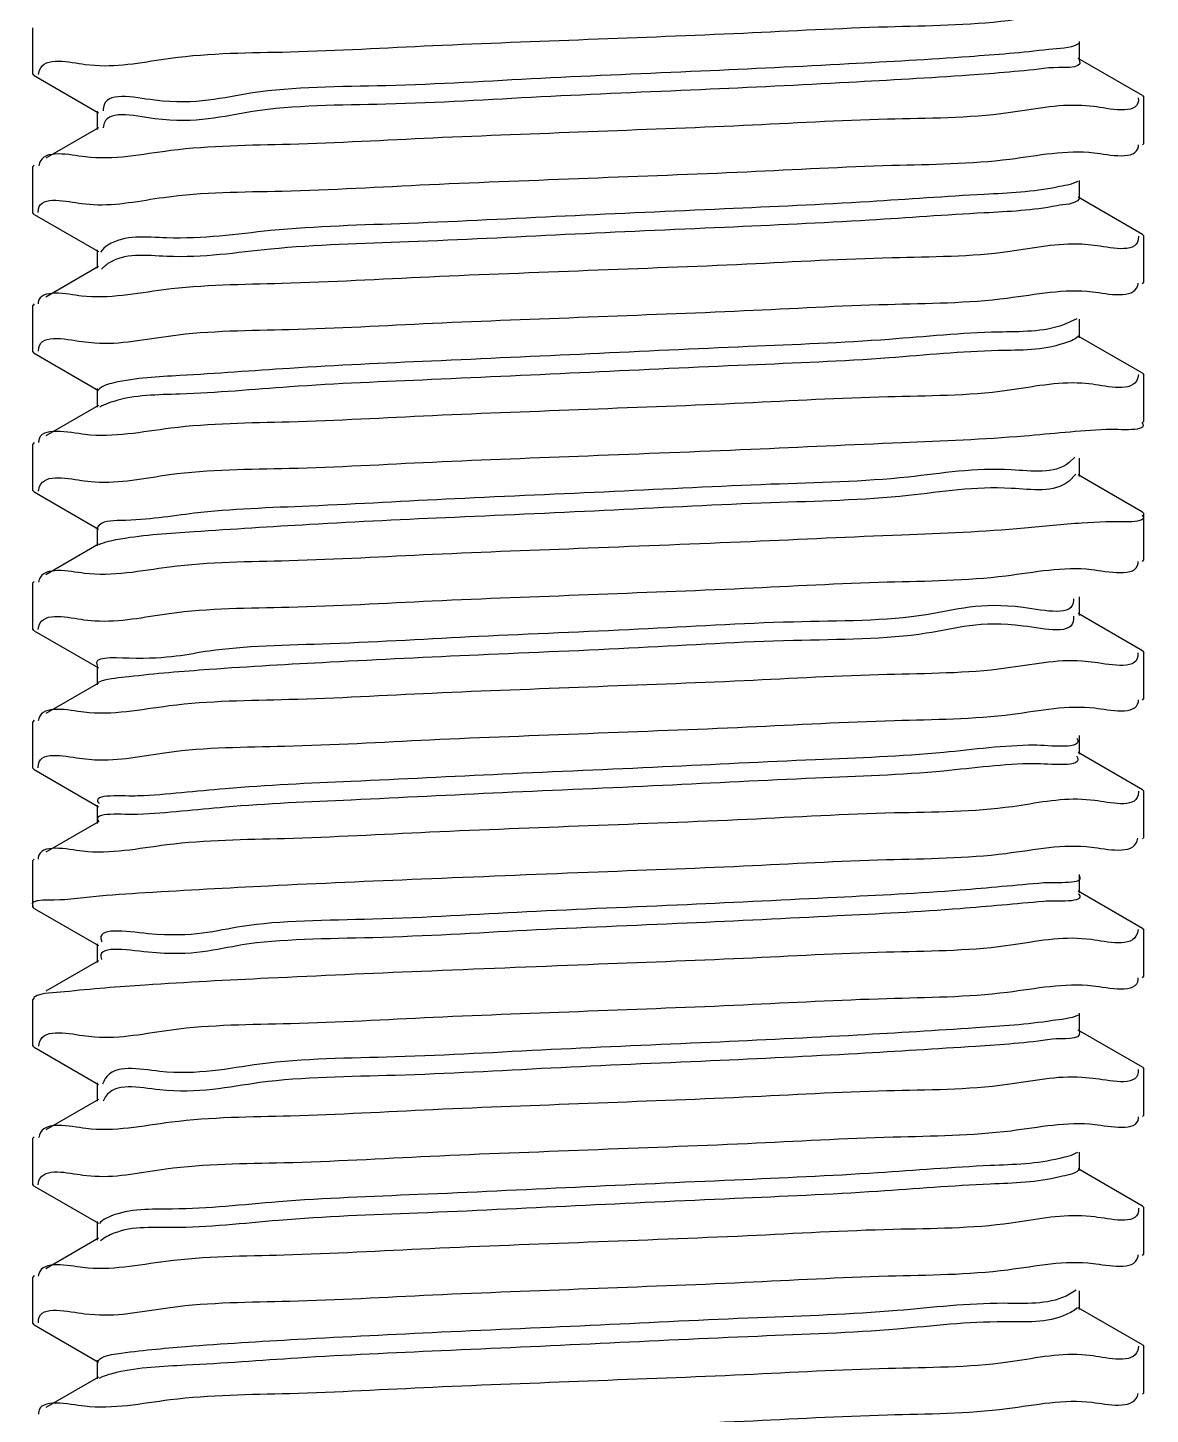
# Model space of a CAD drawing. Extents: x -452079 to 117456, y 3902 to 836955.
# Drawn here: x -256828.9 to -256748.3, y 689217.9 to 689317.5 of the extents above; entities that cross this region are included whole.
import ezdxf

# ---------------------------------------------------------------- set-up
doc = ezdxf.new("R2010")
doc.units = 0
doc.header["$LTSCALE"] = 1000
doc.header["$MEASUREMENT"] = 0
doc.layers.add('总说明', color=2, linetype='Continuous')

msp = doc.modelspace()

# ---------------------------------------------------------------- linework, layer by layer
at = {"layer": '总说明', "color": 133, "linetype": 'Continuous'}
for p, q in [((-256828.574, 689314.184), (-256828.574, 689317.508)), ((-256753.42, 689315.181), (-256753.42, 689316.511)), ((-256824.823, 689314.878), (-256824.129, 689314.809)), ((-256748.909, 689312.632), (-256753.526, 689315.305)), ((-256828.48, 689314.075), (-256828.574, 689314.185)), ((-256828.48, 689314.075), (-256823.863, 689311.402)), ((-256828.167, 689314.15), (-256828.102, 689314.457)), ((-256752.419, 689311.843), (-256753.258, 689311.916)), ((-256749.202, 689312.479), (-256749.198, 689312.263)), ((-256748.909, 689312.632), (-256748.815, 689312.524)), ((-256748.815, 689309.199), (-256748.815, 689312.523)), ((-256823.969, 689311.526), (-256823.969, 689310.196)), ((-256823.862, 689310.32), (-256827.642, 689308.132)), ((-256823.512, 689310.429), (-256823.521, 689310.31)), ((-256748.909, 689309.09), (-256748.815, 689309.2)), ((-256828.48, 689307.647), (-256828.574, 689307.539)), ((-256828.574, 689304.215), (-256828.574, 689307.538)), ((-256753.42, 689305.212), (-256753.42, 689306.541)), ((-256825.082, 689304.884), (-256824.231, 689304.809)), ((-256748.909, 689302.662), (-256753.526, 689305.335)), ((-256828.48, 689304.105), (-256828.574, 689304.215)), ((-256828.48, 689304.105), (-256823.863, 689301.433)), ((-256828.204, 689304.228), (-256828.182, 689304.496)), ((-256752.373, 689301.877), (-256753.256, 689301.955)), ((-256749.193, 689302.534), (-256749.209, 689302.277)), ((-256748.909, 689302.662), (-256748.815, 689302.553)), ((-256748.815, 689299.23), (-256748.815, 689302.553)), ((-256823.969, 689301.556), (-256823.969, 689300.227)), ((-256823.862, 689300.35), (-256827.642, 689298.162)), ((-256823.503, 689300.304), (-256823.642, 689300.161)), ((-256823.462, 689300.342), (-256823.503, 689300.304)), ((-256748.909, 689299.12), (-256748.815, 689299.23)), ((-256828.48, 689297.677), (-256828.574, 689297.568)), ((-256828.574, 689294.245), (-256828.574, 689297.568)), ((-256753.624, 689296.589), (-256754.566, 689296.165)), ((-256753.42, 689295.242), (-256753.42, 689296.571)), ((-256824.829, 689294.938), (-256824.129, 689294.871)), ((-256748.909, 689292.692), (-256753.526, 689295.365)), ((-256828.48, 689294.135), (-256828.574, 689294.244)), ((-256828.48, 689294.135), (-256823.863, 689291.463)), ((-256828.162, 689294.275), (-256828.157, 689294.507)), ((-256752.485, 689291.897), (-256753.258, 689291.972)), ((-256749.191, 689292.612), (-256749.256, 689292.299)), ((-256748.909, 689292.692), (-256748.815, 689292.583)), ((-256748.815, 689289.26), (-256748.815, 689292.583)), ((-256823.969, 689291.586), (-256823.969, 689290.257)), ((-256823.862, 689290.38), (-256827.642, 689288.192)), ((-256823.614, 689290.34), (-256823.776, 689290.248)), ((-256823.554, 689290.37), (-256823.614, 689290.34)), ((-256748.909, 689289.15), (-256748.815, 689289.26)), ((-256828.48, 689287.707), (-256828.574, 689287.597)), ((-256828.574, 689284.275), (-256828.574, 689287.598)), ((-256753.769, 689286.664), (-256754.164, 689286.275)), ((-256753.42, 689285.272), (-256753.42, 689286.601)), ((-256824.884, 689284.963), (-256824.13, 689284.889)), ((-256753.699, 689285.437), (-256754.164, 689284.945)), ((-256748.909, 689282.722), (-256753.526, 689285.395)), ((-256828.48, 689284.165), (-256828.574, 689284.275)), ((-256828.48, 689284.165), (-256823.863, 689281.493)), ((-256828.183, 689284.233), (-256828.106, 689284.552)), ((-256751.534, 689282.024), (-256753.247, 689281.928)), ((-256748.909, 689282.722), (-256748.815, 689282.614)), ((-256748.815, 689279.29), (-256748.815, 689282.613)), ((-256823.969, 689281.616), (-256823.969, 689280.287)), ((-256823.862, 689280.41), (-256827.642, 689278.222)), ((-256823.691, 689280.434), (-256823.841, 689280.369)), ((-256748.909, 689279.181), (-256748.815, 689279.29)), ((-256828.48, 689277.737), (-256828.574, 689277.629)), ((-256828.574, 689274.305), (-256828.574, 689277.628)), ((-256753.849, 689276.486), (-256753.847, 689276.384)), ((-256753.42, 689275.302), (-256753.42, 689276.631)), ((-256824.909, 689274.99), (-256824.131, 689274.915)), ((-256753.858, 689275.244), (-256753.847, 689275.054)), ((-256748.909, 689272.752), (-256753.526, 689275.425)), ((-256828.48, 689274.196), (-256828.574, 689274.305)), ((-256828.48, 689274.196), (-256823.863, 689271.523)), ((-256828.197, 689274.278), (-256828.135, 689274.588)), ((-256752.553, 689271.951), (-256753.26, 689272.017)), ((-256749.225, 689272.61), (-256749.228, 689272.381)), ((-256748.909, 689272.752), (-256748.815, 689272.644)), ((-256748.815, 689269.32), (-256748.815, 689272.643)), ((-256823.969, 689271.646), (-256823.969, 689270.317)), ((-256823.862, 689270.44), (-256827.642, 689268.252)), ((-256823.676, 689270.578), (-256823.893, 689270.486)), ((-256748.909, 689269.211), (-256748.815, 689269.32)), ((-256828.48, 689267.767), (-256828.574, 689267.658)), ((-256828.574, 689264.335), (-256828.574, 689267.658)), ((-256753.42, 689265.332), (-256753.42, 689266.661)), ((-256748.909, 689262.782), (-256753.526, 689265.455)), ((-256828.48, 689264.226), (-256828.574, 689264.335)), ((-256828.48, 689264.226), (-256823.863, 689261.553)), ((-256828.195, 689264.354), (-256828.18, 689264.61)), ((-256825.017, 689265.01), (-256824.133, 689264.932)), ((-256752.32, 689262.003), (-256753.255, 689262.083)), ((-256749.185, 689262.665), (-256749.213, 689262.39)), ((-256748.909, 689262.782), (-256748.815, 689262.673)), ((-256748.815, 689259.35), (-256748.815, 689262.673)), ((-256823.969, 689261.676), (-256823.969, 689260.347)), ((-256823.862, 689260.47), (-256827.642, 689258.282)), ((-256748.909, 689259.241), (-256748.815, 689259.349)), ((-256828.48, 689257.797), (-256828.574, 689257.688)), ((-256828.574, 689254.365), (-256828.574, 689257.688)), ((-256753.42, 689255.362), (-256753.42, 689256.691)), ((-256826.307, 689254.903), (-256824.257, 689255.116)), ((-256748.909, 689252.812), (-256753.526, 689255.485)), ((-256828.48, 689254.256), (-256828.574, 689254.365)), ((-256828.48, 689254.256), (-256823.863, 689251.583)), ((-256752.571, 689252.009), (-256753.26, 689252.078)), ((-256749.224, 689252.735), (-256749.285, 689252.431)), ((-256748.909, 689252.812), (-256748.815, 689252.703)), ((-256748.815, 689249.38), (-256748.815, 689252.703)), ((-256823.969, 689251.706), (-256823.969, 689250.377)), ((-256823.862, 689250.5), (-256827.642, 689248.312)), ((-256748.909, 689249.271), (-256748.815, 689249.381)), ((-256828.48, 689247.828), (-256828.574, 689247.718)), ((-256828.574, 689244.395), (-256828.574, 689247.718)), ((-256753.42, 689245.392), (-256753.42, 689246.721)), ((-256748.909, 689242.843), (-256753.526, 689245.515)), ((-256828.48, 689244.286), (-256828.574, 689244.396)), ((-256828.48, 689244.286), (-256823.863, 689241.613)), ((-256828.161, 689244.363), (-256828.101, 689244.665)), ((-256824.778, 689245.093), (-256824.128, 689245.027)), ((-256752.465, 689242.049), (-256753.258, 689242.12)), ((-256749.209, 689242.693), (-256749.208, 689242.473)), ((-256748.909, 689242.843), (-256748.815, 689242.734)), ((-256748.815, 689239.41), (-256748.815, 689242.733)), ((-256823.969, 689241.736), (-256823.969, 689240.407)), ((-256823.862, 689240.53), (-256827.642, 689238.343)), ((-256823.459, 689240.562), (-256823.532, 689240.401)), ((-256823.44, 689240.599), (-256823.459, 689240.562)), ((-256748.909, 689239.301), (-256748.815, 689239.41)), ((-256828.48, 689237.858), (-256828.574, 689237.749)), ((-256828.574, 689234.425), (-256828.574, 689237.748)), ((-256753.42, 689235.422), (-256753.42, 689236.751)), ((-256748.909, 689232.873), (-256753.526, 689235.545)), ((-256828.48, 689234.316), (-256828.574, 689234.425)), ((-256828.48, 689234.316), (-256823.863, 689231.643)), ((-256828.206, 689234.396), (-256828.138, 689234.714)), ((-256824.98, 689235.104), (-256824.133, 689235.026)), ((-256752.328, 689232.092), (-256753.256, 689232.17)), ((-256749.189, 689232.727), (-256749.191, 689232.496)), ((-256748.909, 689232.873), (-256748.815, 689232.763)), ((-256748.815, 689229.44), (-256748.815, 689232.763)), ((-256823.969, 689231.766), (-256823.969, 689230.437)), ((-256823.862, 689230.561), (-256827.642, 689228.373)), ((-256823.554, 689230.504), (-256823.711, 689230.385)), ((-256823.502, 689230.538), (-256823.554, 689230.504)), ((-256748.909, 689229.331), (-256748.815, 689229.44)), ((-256828.48, 689227.888), (-256828.574, 689227.778)), ((-256828.574, 689224.455), (-256828.574, 689227.778)), ((-256753.672, 689226.831), (-256754.386, 689226.409)), ((-256753.42, 689225.452), (-256753.42, 689226.781)), ((-256748.909, 689222.903), (-256753.526, 689225.576)), ((-256828.48, 689224.346), (-256828.574, 689224.454)), ((-256828.48, 689224.346), (-256823.863, 689221.673)), ((-256828.168, 689224.489), (-256828.165, 689224.718)), ((-256824.861, 689225.145), (-256824.129, 689225.077)), ((-256749.194, 689222.81), (-256749.245, 689222.51)), ((-256748.909, 689222.903), (-256748.815, 689222.793)), ((-256748.815, 689219.47), (-256748.815, 689222.794)), ((-256823.969, 689221.797), (-256823.969, 689220.467)), ((-256752.454, 689222.11), (-256753.258, 689222.187)), ((-256823.862, 689220.591), (-256827.642, 689218.403)), ((-256823.65, 689220.574), (-256823.808, 689220.496)), ((-256748.909, 689219.361), (-256748.815, 689219.47))]:
    msp.add_line(p, q, dxfattribs=at)
for points, start_tangent, end_tangent in [([(-256788.694, 689316.677), (-256777.546, 689317.127), (-256767.213, 689317.58), (-256758.537, 689318.038), (-256752.419, 689318.49)], (0.999209, 0.039757), (0.993626, -0.11273)), ([(-256824.129, 689314.809), (-256818.69, 689315.326), (-256810.114, 689315.777), (-256799.85, 689316.227), (-256788.694, 689316.677)], (0.997293, -0.07353), (0.999209, 0.039757)), ([(-256755.623, 689315.947), (-256761.342, 689315.426), (-256769.978, 689314.906), (-256780.61, 689314.385), (-256792.105, 689313.865), (-256803.236, 689313.344), (-256812.816, 689312.824), (-256819.822, 689312.303), (-256823.509, 689311.782), (-256823.521, 689311.543)], (-0.992568, -0.121692), (0.038361, -0.999264)), ([(-256753.503, 689316.35), (-256755.623, 689315.947)], (-0.854544, -0.519379), (-0.992568, -0.121692)), ([(-256828.102, 689314.457), (-256824.823, 689314.878)], (0.333884, 0.942614), (0.992134, -0.125182)), ([(-256753.446, 689315.161), (-256753.433, 689315.138), (-256755.623, 689314.618)], (0.615442, -0.788182), (-0.992568, -0.121692)), ([(-256755.623, 689314.618), (-256761.342, 689314.097), (-256769.978, 689313.576), (-256780.61, 689313.056), (-256792.105, 689312.535), (-256803.236, 689312.015), (-256812.816, 689311.494), (-256819.822, 689310.974), (-256823.509, 689310.453)], (-0.992568, -0.121692), (-0.144932, -0.989442)), ([(-256753.258, 689311.916), (-256758.537, 689311.391), (-256767.213, 689310.933), (-256777.546, 689310.48), (-256788.694, 689310.03)], (-0.998228, 0.059513), (-0.999209, -0.039757)), ([(-256749.198, 689312.263), (-256752.419, 689311.843)], (-0.097313, -0.995254), (-0.993626, 0.11273)), ([(-256788.694, 689310.03), (-256799.85, 689309.58), (-256810.114, 689309.131), (-256818.69, 689308.679), (-256824.823, 689308.232)], (-0.999209, -0.039757), (-0.992134, 0.125182)), ([(-256823.509, 689310.453), (-256823.512, 689310.429)], (-0.144932, -0.989442), (-0.122782, -0.992434)), ([(-256752.373, 689308.524), (-256749.2, 689308.979), (-256749.192, 689309.096)], (0.993106, -0.117217), (0.018517, 0.999829)), ([(-256824.823, 689308.232), (-256828.112, 689307.78), (-256828.155, 689307.596)], (-0.992134, 0.125182), (-0.156001, -0.987757)), ([(-256788.694, 689306.707), (-256777.314, 689307.166), (-256766.885, 689307.625), (-256758.428, 689308.074), (-256752.373, 689308.524)], (0.999209, 0.039757), (0.993106, -0.117217)), ([(-256824.231, 689304.809), (-256819.184, 689305.326), (-256810.681, 689305.78), (-256800.1, 689306.247), (-256788.694, 689306.707)], (0.998393, -0.056676), (0.999209, 0.039757)), ([(-256755.053, 689306.056), (-256760.265, 689305.536), (-256768.51, 689305.015), (-256778.908, 689304.494), (-256790.35, 689303.974), (-256801.616, 689303.453), (-256811.503, 689302.933), (-256818.957, 689302.412), (-256823.183, 689301.892), (-256823.717, 689301.392)], (-0.979662, -0.200653), (-0.544306, -0.838887)), ([(-256753.554, 689306.47), (-256755.053, 689306.056)], (-0.883537, -0.468362), (-0.979662, -0.200653)), ([(-256828.182, 689304.496), (-256825.082, 689304.884)], (0.222816, 0.97486), (0.993171, -0.116672)), ([(-256753.44, 689305.226), (-256755.053, 689304.727)], (-0.579364, -0.815069), (-0.979662, -0.200653)), ([(-256755.053, 689304.727), (-256760.265, 689304.206), (-256768.51, 689303.686), (-256778.908, 689303.165), (-256790.35, 689302.645), (-256801.616, 689302.124), (-256811.503, 689301.603), (-256818.957, 689301.083), (-256823.183, 689300.562), (-256823.462, 689300.342)], (-0.979662, -0.200653), (-0.747287, -0.664501)), ([(-256753.256, 689301.955), (-256758.428, 689301.428), (-256766.885, 689300.979), (-256777.314, 689300.52), (-256788.694, 689300.06)], (-0.998378, 0.056938), (-0.999209, -0.039757)), ([(-256749.209, 689302.277), (-256752.373, 689301.877)], (-0.19472, -0.980859), (-0.993106, 0.117217)), ([(-256788.694, 689300.06), (-256800.1, 689299.6), (-256810.681, 689299.134), (-256819.184, 689298.679), (-256825.082, 689298.237)], (-0.999209, -0.039757), (-0.993171, 0.116672)), ([(-256752.485, 689298.544), (-256749.239, 689298.998), (-256749.202, 689299.165)], (0.992229, -0.124424), (0.149739, 0.988725)), ([(-256825.082, 689298.237), (-256828.193, 689297.787), (-256828.204, 689297.668)], (-0.993171, 0.116672), (-0.033528, -0.999438)), ([(-256788.694, 689296.737), (-256777.497, 689297.189), (-256767.199, 689297.64), (-256758.608, 689298.093), (-256752.485, 689298.544)], (0.999209, 0.039757), (0.992229, -0.124424)), ([(-256824.129, 689294.871), (-256818.677, 689295.387), (-256810.168, 689295.835), (-256799.886, 689296.286), (-256788.694, 689296.737)], (0.997429, -0.071664), (0.999209, 0.039757)), ([(-256754.566, 689296.165), (-256759.26, 689295.645), (-256767.093, 689295.124), (-256777.231, 689294.604), (-256788.592, 689294.083), (-256799.963, 689293.562), (-256810.133, 689293.042), (-256818.016, 689292.521), (-256822.771, 689292.001), (-256823.876, 689291.498)], (-0.943036, -0.332691), (-0.686532, -0.7271)), ([(-256828.157, 689294.507), (-256824.829, 689294.938)], (0.1362, 0.990681), (0.993091, -0.117348)), ([(-256753.526, 689295.341), (-256754.566, 689294.836)], (-0.681288, -0.732015), (-0.943036, -0.332691)), ([(-256754.566, 689294.836), (-256759.26, 689294.315), (-256767.093, 689293.795), (-256777.231, 689293.274), (-256788.592, 689292.754), (-256799.963, 689292.233), (-256810.133, 689291.713), (-256818.016, 689291.192), (-256822.771, 689290.671), (-256823.554, 689290.37)], (-0.943036, -0.332691), (-0.902825, -0.430008)), ([(-256753.258, 689291.972), (-256758.608, 689291.447), (-256767.199, 689290.994), (-256777.497, 689290.542), (-256788.694, 689290.09)], (-0.997749, 0.067056), (-0.999209, -0.039757)), ([(-256749.256, 689292.299), (-256752.485, 689291.897)], (-0.340121, -0.940382), (-0.992229, 0.124424)), ([(-256788.694, 689290.09), (-256799.886, 689289.639), (-256810.168, 689289.188), (-256818.677, 689288.74), (-256824.829, 689288.291)], (-0.999209, -0.039757), (-0.993091, 0.117348)), ([(-256751.534, 689288.67), (-256748.917, 689289.144)], (0.99897, 0.045383), (-0.640554, 0.767913)), ([(-256824.829, 689288.291), (-256828.161, 689287.827), (-256828.166, 689287.711)], (-0.993091, 0.117348), (0.010841, -0.999941)), ([(-256788.694, 689286.767), (-256777.031, 689287.238), (-256766.181, 689287.719), (-256757.376, 689288.2), (-256751.534, 689288.67)], (0.999209, 0.039757), (0.99897, 0.045383)), ([(-256824.13, 689284.889), (-256818.765, 689285.412), (-256810.176, 689285.865), (-256799.886, 689286.316), (-256788.694, 689286.767)], (0.997697, -0.067823), (0.999209, 0.039757)), ([(-256754.164, 689286.275), (-256758.327, 689285.754), (-256765.73, 689285.233), (-256775.583, 689284.713), (-256786.834, 689284.192), (-256798.283, 689283.672), (-256808.71, 689283.151), (-256817.002, 689282.631), (-256822.274, 689282.11), (-256823.956, 689281.608)], (-0.780294, -0.625413), (-0.512037, -0.858963)), ([(-256828.106, 689284.552), (-256824.884, 689284.963)], (0.367437, 0.930048), (0.992166, -0.124924)), ([(-256754.164, 689284.945), (-256758.327, 689284.425), (-256765.73, 689283.904), (-256775.583, 689283.384), (-256786.834, 689282.863), (-256798.283, 689282.342), (-256808.71, 689281.822), (-256817.002, 689281.301), (-256822.274, 689280.781), (-256823.691, 689280.434)], (-0.780294, -0.625413), (-0.936175, -0.351533)), ([(-256748.927, 689282.509), (-256748.918, 689282.499), (-256751.534, 689282.024)], (0.679924, -0.733283), (-0.99897, -0.045383)), ([(-256753.247, 689281.928), (-256757.376, 689281.554), (-256766.181, 689281.072), (-256777.031, 689280.592), (-256788.694, 689280.121)], (-0.99776, -0.066903), (-0.999209, -0.039757)), ([(-256788.694, 689280.121), (-256799.886, 689279.669), (-256810.176, 689279.218), (-256818.765, 689278.765), (-256824.884, 689278.316)], (-0.999209, -0.039757), (-0.992166, 0.124924)), ([(-256752.553, 689278.597), (-256749.224, 689279.062), (-256749.221, 689279.175)], (0.993164, -0.116727), (-0.018442, 0.99983)), ([(-256824.884, 689278.316), (-256828.12, 689277.868), (-256828.169, 689277.68)], (-0.992166, 0.124924), (-0.180717, -0.983535)), ([(-256788.694, 689276.797), (-256777.504, 689277.249), (-256767.226, 689277.699), (-256758.712, 689278.147), (-256752.553, 689278.597)], (0.999209, 0.039757), (0.993164, -0.116727)), ([(-256753.847, 689276.384), (-256757.47, 689275.863), (-256764.424, 689275.343), (-256773.967, 689274.822), (-256785.08, 689274.301), (-256796.579, 689273.781), (-256807.237, 689273.26), (-256815.917, 689272.74), (-256821.693, 689272.219), (-256823.95, 689271.699), (-256823.934, 689271.676)], (-0.026731, -0.999643), (0.645817, -0.763493)), ([(-256824.131, 689274.915), (-256818.787, 689275.441), (-256810.193, 689275.894), (-256799.896, 689276.345), (-256788.694, 689276.797)], (0.99777, -0.066741), (0.999209, 0.039757)), ([(-256828.135, 689274.588), (-256824.909, 689274.99)], (0.332518, 0.943097), (0.992252, -0.124241)), ([(-256753.847, 689275.054), (-256757.47, 689274.534), (-256764.424, 689274.013), (-256773.967, 689273.493), (-256785.08, 689272.972), (-256796.579, 689272.452), (-256807.237, 689271.931), (-256815.917, 689271.41), (-256821.693, 689270.89)], (-0.026731, -0.999643), (-0.993507, -0.11377)), ([(-256753.26, 689272.017), (-256758.712, 689271.501), (-256767.226, 689271.053), (-256777.504, 689270.602), (-256788.694, 689270.151)], (-0.997478, 0.070973), (-0.999209, -0.039757)), ([(-256749.228, 689272.381), (-256752.553, 689271.951)], (-0.126707, -0.99194), (-0.993164, 0.116727)), ([(-256788.694, 689270.151), (-256799.896, 689269.699), (-256810.193, 689269.247), (-256818.787, 689268.794), (-256824.909, 689268.344)], (-0.999209, -0.039757), (-0.992252, 0.124241)), ([(-256821.693, 689270.89), (-256823.676, 689270.578)], (-0.993507, -0.11377), (-0.956338, -0.292262)), ([(-256752.32, 689268.65), (-256749.2, 689269.099), (-256749.187, 689269.224)], (0.99303, -0.117863), (0.049828, 0.998758)), ([(-256824.909, 689268.344), (-256828.152, 689267.889), (-256828.187, 689267.725)], (-0.992252, 0.124241), (-0.142417, -0.989807)), ([(-256788.694, 689266.827), (-256777.279, 689267.288), (-256766.715, 689267.754), (-256758.228, 689268.207), (-256752.32, 689268.65)], (0.999209, 0.039757), (0.99303, -0.117863)), ([(-256824.133, 689264.932), (-256818.969, 689265.46), (-256810.513, 689265.909), (-256800.07, 689266.368), (-256788.694, 689266.827)], (0.998393, -0.056663), (0.999209, 0.039757)), ([(-256753.611, 689266.483), (-256756.691, 689265.972)], (0.54602, -0.837772), (-0.999991, -0.004188)), ([(-256828.18, 689264.61), (-256825.017, 689265.01)], (0.1928, 0.981238), (0.993128, -0.11703)), ([(-256756.691, 689265.972), (-256763.178, 689265.452), (-256772.387, 689264.931), (-256783.336, 689264.411), (-256794.856, 689263.89), (-256805.718, 689263.37), (-256814.765, 689262.849), (-256821.031, 689262.328)], (-0.999991, -0.004188), (-0.999027, -0.044095)), ([(-256753.627, 689265.177), (-256753.618, 689265.164), (-256756.691, 689264.643)], (0.596283, -0.802774), (-0.999991, -0.004188)), ([(-256756.691, 689264.643), (-256763.178, 689264.122), (-256772.387, 689263.602), (-256783.336, 689263.081), (-256794.856, 689262.561), (-256805.718, 689262.04), (-256814.765, 689261.52), (-256821.031, 689260.999)], (-0.999991, -0.004188), (-0.999027, -0.044095)), ([(-256821.031, 689262.328), (-256823.848, 689261.808), (-256823.836, 689261.794)], (-0.999027, -0.044095), (0.665174, -0.746688)), ([(-256753.255, 689262.083), (-256758.228, 689261.56), (-256766.715, 689261.107), (-256777.279, 689260.641), (-256788.694, 689260.181)], (-0.998708, 0.050819), (-0.999209, -0.039757)), ([(-256749.213, 689262.39), (-256752.32, 689262.003)], (-0.241843, -0.970315), (-0.99303, 0.117863)), ([(-256821.031, 689260.999), (-256823.849, 689260.481)], (-0.999027, -0.044095), (0.618476, -0.785804)), ([(-256788.694, 689260.181), (-256800.07, 689259.722), (-256810.513, 689259.262), (-256818.969, 689258.813), (-256825.017, 689258.364)], (-0.999209, -0.039757), (-0.993126, 0.117048)), ([(-256752.571, 689258.656), (-256749.275, 689259.109), (-256749.234, 689259.29)], (0.99214, -0.12513), (0.148818, 0.988865)), ([(-256825.017, 689258.364), (-256828.189, 689257.909), (-256828.197, 689257.793)], (-0.993126, 0.117048), (-0.017058, -0.999854)), ([(-256788.694, 689256.857), (-256777.542, 689257.307), (-256767.278, 689257.757), (-256758.706, 689258.208), (-256752.571, 689258.656)], (0.999209, 0.039757), (0.99214, -0.12513)), ([(-256824.257, 689255.116), (-256820.505, 689255.392), (-256811.655, 689255.884), (-256800.683, 689256.373), (-256788.694, 689256.857)], (0.995547, 0.094271), (0.999209, 0.039757)), ([(-256755.991, 689256.082), (-256761.996, 689255.561), (-256770.848, 689255.04), (-256781.604, 689254.52), (-256793.117, 689253.999), (-256804.157, 689253.479), (-256813.548, 689252.958), (-256820.288, 689252.438), (-256823.658, 689251.917), (-256823.635, 689251.862)], (-0.996576, -0.082682), (0.423001, -0.906129)), ([(-256753.477, 689256.605), (-256755.991, 689256.082)], (0.604652, -0.79649), (-0.996576, -0.082682)), ([(-256828.548, 689254.387), (-256828.561, 689254.406), (-256826.307, 689254.903)], (-0.643873, 0.765132), (0.993753, 0.111606)), ([(-256753.492, 689255.293), (-256753.475, 689255.273), (-256755.991, 689254.752)], (0.688865, -0.724889), (-0.996576, -0.082682)), ([(-256755.991, 689254.752), (-256761.996, 689254.232), (-256770.848, 689253.711), (-256781.604, 689253.191), (-256793.117, 689252.67), (-256804.157, 689252.149), (-256813.548, 689251.629), (-256820.288, 689251.108), (-256823.658, 689250.588)], (-0.996576, -0.082682), (0.354662, -0.934995)), ([(-256753.26, 689252.078), (-256758.706, 689251.561), (-256767.278, 689251.11), (-256777.542, 689250.661), (-256788.694, 689250.211)], (-0.997252, 0.074088), (-0.999209, -0.039757)), ([(-256749.285, 689252.431), (-256752.571, 689252.009)], (-0.325598, -0.945508), (-0.99214, 0.12513)), ([(-256788.694, 689250.211), (-256800.683, 689249.726), (-256811.655, 689249.237), (-256820.505, 689248.746), (-256826.307, 689248.256)], (-0.999209, -0.039757), (-0.993753, -0.111606)), ([(-256823.658, 689250.588), (-256823.656, 689250.581)], (0.354663, -0.934994), (0.36404, -0.931383)), ([(-256752.465, 689248.696), (-256749.204, 689249.158), (-256749.203, 689249.259)], (0.993455, -0.114228), (-0.038559, 0.999256)), ([(-256826.307, 689248.256), (-256828.504, 689247.866)], (-0.993753, -0.111606), (-0.847935, -0.5301)), ([(-256788.694, 689246.887), (-256777.545, 689247.337), (-256767.249, 689247.788), (-256758.605, 689248.244), (-256752.465, 689248.696)], (0.999209, 0.039757), (0.993455, -0.114228)), ([(-256824.128, 689245.027), (-256818.634, 689245.54), (-256810.068, 689245.99), (-256799.824, 689246.439), (-256788.694, 689246.887)], (0.997005, -0.077334), (0.999209, 0.039757)), ([(-256755.373, 689246.191), (-256760.88, 689245.67), (-256769.354, 689245.15), (-256779.891, 689244.629), (-256791.367, 689244.109), (-256802.558, 689243.588), (-256812.27, 689243.067), (-256819.467, 689242.547), (-256823.382, 689242.026), (-256823.57, 689241.619)], (-0.988408, -0.151821), (-0.282639, -0.959226)), ([(-256753.525, 689246.597), (-256755.373, 689246.191)], (-0.883736, -0.467986), (-0.988408, -0.151821)), ([(-256828.101, 689244.665), (-256824.778, 689245.093)], (0.320817, 0.947141), (0.992113, -0.12535)), ([(-256753.422, 689245.391), (-256753.42, 689245.382), (-256755.373, 689244.861)], (0.264381, -0.964418), (-0.988408, -0.151821)), ([(-256755.373, 689244.861), (-256760.88, 689244.341), (-256769.354, 689243.82), (-256779.891, 689243.3), (-256791.367, 689242.779), (-256802.558, 689242.259), (-256812.27, 689241.738), (-256819.467, 689241.217), (-256823.382, 689240.697), (-256823.44, 689240.599)], (-0.988408, -0.151821), (-0.477729, -0.878508)), ([(-256753.258, 689242.12), (-256758.605, 689241.597), (-256767.249, 689241.142), (-256777.545, 689240.69), (-256788.694, 689240.241)], (-0.997976, 0.063589), (-0.999209, -0.039757)), ([(-256749.208, 689242.473), (-256752.465, 689242.049)], (-0.107035, -0.994255), (-0.993455, 0.114228)), ([(-256788.694, 689240.241), (-256799.824, 689239.792), (-256810.068, 689239.343), (-256818.634, 689238.893), (-256824.778, 689238.446)], (-0.999209, -0.039757), (-0.992113, 0.12535)), ([(-256752.328, 689238.739), (-256749.186, 689239.193), (-256749.184, 689239.293)], (0.993636, -0.112642), (-0.02993, 0.999552)), ([(-256824.778, 689238.446), (-256828.11, 689237.991), (-256828.15, 689237.809)], (-0.992113, 0.12535), (-0.147441, -0.989071)), ([(-256788.694, 689236.918), (-256777.274, 689237.378), (-256766.794, 689237.84), (-256758.342, 689238.29), (-256752.328, 689238.739)], (0.999209, 0.039757), (0.993636, -0.112642)), ([(-256824.133, 689235.026), (-256819.02, 689235.547), (-256810.559, 689235.997), (-256800.054, 689236.459), (-256788.694, 689236.918)], (0.998311, -0.058102), (0.999209, 0.039757)), ([(-256754.837, 689236.3), (-256759.833, 689235.779), (-256767.907, 689235.259), (-256778.199, 689234.738), (-256789.61, 689234.218), (-256800.924, 689233.697), (-256810.933, 689233.177), (-256818.569, 689232.656), (-256823.02, 689232.135), (-256823.799, 689231.627)], (-0.96928, -0.245958), (-0.634076, -0.773271)), ([(-256753.578, 689236.719), (-256754.837, 689236.3)], (-0.868037, -0.496499), (-0.96928, -0.245958)), ([(-256828.138, 689234.714), (-256824.98, 689235.104)], (0.352194, 0.935927), (0.992432, -0.122796)), ([(-256753.47, 689235.469), (-256754.837, 689234.971)], (-0.676377, -0.736556), (-0.96928, -0.245958)), ([(-256754.837, 689234.971), (-256759.833, 689234.45), (-256767.907, 689233.93), (-256778.199, 689233.409), (-256789.61, 689232.888), (-256800.924, 689232.368), (-256810.933, 689231.847), (-256818.569, 689231.327), (-256823.02, 689230.806), (-256823.502, 689230.538)], (-0.96928, -0.245958), (-0.839431, -0.543466)), ([(-256753.256, 689232.17), (-256758.342, 689231.643), (-256766.794, 689231.193), (-256777.274, 689230.732), (-256788.694, 689230.271)], (-0.998672, 0.051525), (-0.999209, -0.039757)), ([(-256749.191, 689232.496), (-256752.328, 689232.092)], (-0.133709, -0.991021), (-0.993636, 0.112642)), ([(-256788.694, 689230.271), (-256800.054, 689229.813), (-256810.559, 689229.35), (-256819.02, 689228.9), (-256824.98, 689228.457)], (-0.999209, -0.039757), (-0.992432, 0.122796)), ([(-256752.454, 689228.757), (-256749.229, 689229.211), (-256749.201, 689229.365)], (0.992366, -0.123325), (0.1148, 0.993389)), ([(-256824.98, 689228.457), (-256828.158, 689228.008), (-256828.195, 689227.844)], (-0.992432, 0.122796), (-0.152879, -0.988245)), ([(-256788.694, 689226.948), (-256777.477, 689227.4), (-256767.164, 689227.853), (-256758.57, 689228.306), (-256752.454, 689228.757)], (0.999209, 0.039757), (0.992366, -0.123325)), ([(-256824.129, 689225.077), (-256818.708, 689225.596), (-256810.136, 689226.047), (-256799.865, 689226.497), (-256788.694, 689226.948)], (0.997612, -0.06907), (0.999209, 0.039757)), ([(-256754.386, 689226.409), (-256758.858, 689225.889), (-256766.513, 689225.368), (-256776.533, 689224.847), (-256787.851, 689224.327), (-256799.259, 689223.806), (-256809.54, 689223.286), (-256817.597, 689222.765), (-256822.572, 689222.245), (-256823.915, 689221.746)], (-0.904712, -0.426024), (-0.67988, -0.733323)), ([(-256828.165, 689224.718), (-256824.861, 689225.145)], (0.127192, 0.991878), (0.993196, -0.116451)), ([(-256753.583, 689225.588), (-256754.386, 689225.08)], (-0.640165, -0.768237), (-0.904712, -0.426024)), ([(-256754.386, 689225.08), (-256758.858, 689224.559), (-256766.513, 689224.039), (-256776.533, 689223.518), (-256787.851, 689222.998), (-256799.259, 689222.477), (-256809.54, 689221.956), (-256817.597, 689221.436), (-256822.572, 689220.915), (-256823.65, 689220.574)], (-0.904712, -0.426024), (-0.917425, -0.397908)), ([(-256753.258, 689222.187), (-256758.57, 689221.66), (-256767.164, 689221.206), (-256777.477, 689220.753), (-256788.694, 689220.301)], (-0.997889, 0.06495), (-0.999209, -0.039757)), ([(-256749.245, 689222.51), (-256752.454, 689222.11)], (-0.303652, -0.952783), (-0.992366, 0.123325)), ([(-256788.694, 689220.301), (-256799.865, 689219.851), (-256810.136, 689219.4), (-256818.708, 689218.949), (-256824.861, 689218.499)], (-0.999209, -0.039757), (-0.993196, 0.116451)), ([(-256752.506, 689218.782), (-256749.267, 689219.231), (-256749.214, 689219.421)], (0.992166, -0.124926), (0.194098, 0.980982)), ([(-256824.861, 689218.499), (-256828.169, 689218.035), (-256828.172, 689217.924)], (-0.993196, 0.116451), (0.019709, -0.999806)), ([(-256788.694, 689216.978), (-256777.51, 689217.429), (-256767.212, 689217.88), (-256758.629, 689218.333), (-256752.506, 689218.782)], (0.999209, 0.039757), (0.992166, -0.124926))]:
    msp.add_spline(points, degree=3, dxfattribs=dict(at, start_tangent=start_tangent, end_tangent=end_tangent))

doc.saveas('drawing.dxf')
